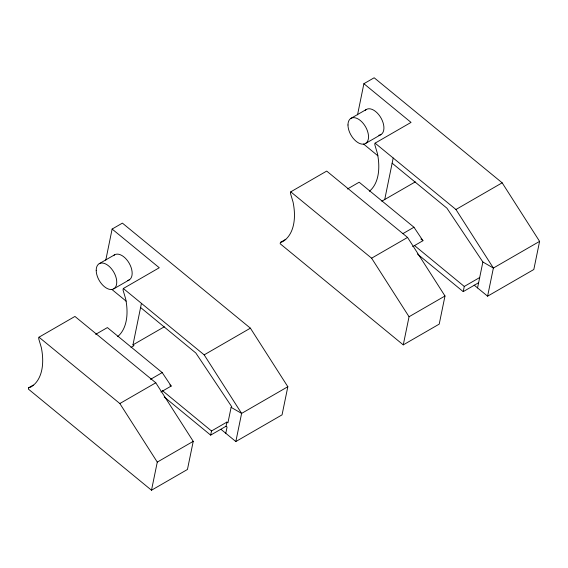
<?xml version="1.0" encoding="UTF-8"?>
<svg xmlns="http://www.w3.org/2000/svg" width="568" height="568" viewBox="0 0 568 568"><rect width="100%" height="100%" fill="white"/><g stroke="black" fill="none" stroke-linecap="round" stroke-linejoin="round"><path stroke-width="0.85" d="M28.677 387.745L28.4 389.108L151.5 490.227L187.447 469.473L193.234 441.343L155.788 382.789L74.941 316.44L38.993 337.193L38.688 338.677L41.294 347.453A58.099 33.547 60 0 1 30.658 387.135L28.677 387.745L33.264 385.097M105.776 260.201L112.123 229.053L122.397 223.125L250.396 328.169L287.834 386.723L282.055 414.853L235.834 441.542L221.009 429.351M112.123 229.053L159.274 267.748L123.327 288.501L123.022 289.985L125.627 298.761A58.099 33.547 60 0 1 117.619 336.625M131.038 347.382L133.97 345.685L132.969 344.861L141.432 303.362M280.443 242.394L280.166 243.75L403.266 344.875L439.213 324.122L444.992 295.992L407.554 237.438L326.699 171.082L290.752 191.842L290.447 193.326L293.06 202.094A58.099 33.547 60 0 1 282.424 241.783L280.443 242.394L285.796 239.298M357.535 114.85L363.889 83.702L374.163 77.773L502.162 182.818L539.6 241.372L533.821 269.502L487.6 296.184L474.138 285.115M363.889 83.702L411.04 122.397L375.086 143.15L374.788 144.634L377.393 153.403A58.099 33.547 60 0 1 369.385 191.274M381.795 201.2L384.728 199.51L393.198 158.011M151.5 490.227L157.279 462.103L119.841 403.543L38.993 337.193M164.188 396.94L210.657 435.123L211.509 430.977L226.916 422.081L227.917 422.904L231.119 407.348L231.758 406.787L195.825 352.998L140.587 307.501M210.657 435.123L226.064 426.227L226.916 422.081M225.787 433.277L227.065 427.051L226.064 426.227M235.834 441.542L241.613 413.412L204.175 354.858L123.327 288.501M403.266 344.875L409.045 316.745L371.607 258.191L290.752 191.842M417.445 254.024L463.211 291.632L464.276 286.45L479.683 277.553M477.553 287.919L482.878 261.997L446.945 208.2L392.14 163.186M487.6 296.184L493.379 268.053L455.941 209.5L375.086 143.15M99.222 263.687L114.629 254.791M350.988 118.336L366.395 109.439M113.749 288.849L129.156 279.953M365.515 143.491L380.922 134.595M95.658 334.353L107.395 327.58L162.207 372.594L171.195 386.055L160.922 391.984M347.424 189.002L359.161 182.221L413.965 227.243L422.961 240.704L412.688 246.633M384.728 199.51L415.322 181.866M132.969 344.861L164.322 326.785M150.47 379.374L162.207 372.594M402.968 233.597L413.965 227.243M119.841 403.543L155.788 382.789M204.175 354.858L250.396 328.169M371.607 258.191L407.554 237.438M455.941 209.5L502.162 182.818M157.279 462.103L193.234 441.343M287.834 386.723L241.613 413.412L231.119 407.348M409.045 316.745L444.992 295.992M539.6 241.372L493.379 268.053L482.878 261.997M463.211 291.632L478.618 282.736M363.548 144.023L377.897 155.802M111.789 289.382L126.139 301.154M420.909 239.021L422.961 240.704M414.406 245.461L464.276 286.45M169.832 384.934L171.195 386.055M162.306 390.528L211.509 430.977M113.479 255.714A14.527 8.385 60 0 1 129.156 263.176A14.527 8.385 60 0 1 127.779 280.486M365.238 110.355A14.527 8.385 60 0 1 381.227 118.378A14.527 8.385 60 0 1 378.792 135.255M96.212 270.34A14.527 8.385 60 0 0 111.619 289.502A14.527 8.385 60 0 0 111.619 268.962A14.527 8.385 60 0 0 96.212 270.34M347.978 124.981A14.527 8.385 60 0 0 363.385 144.151A14.527 8.385 60 0 0 363.385 123.604A14.527 8.385 60 0 0 347.978 124.981"/></g></svg>
